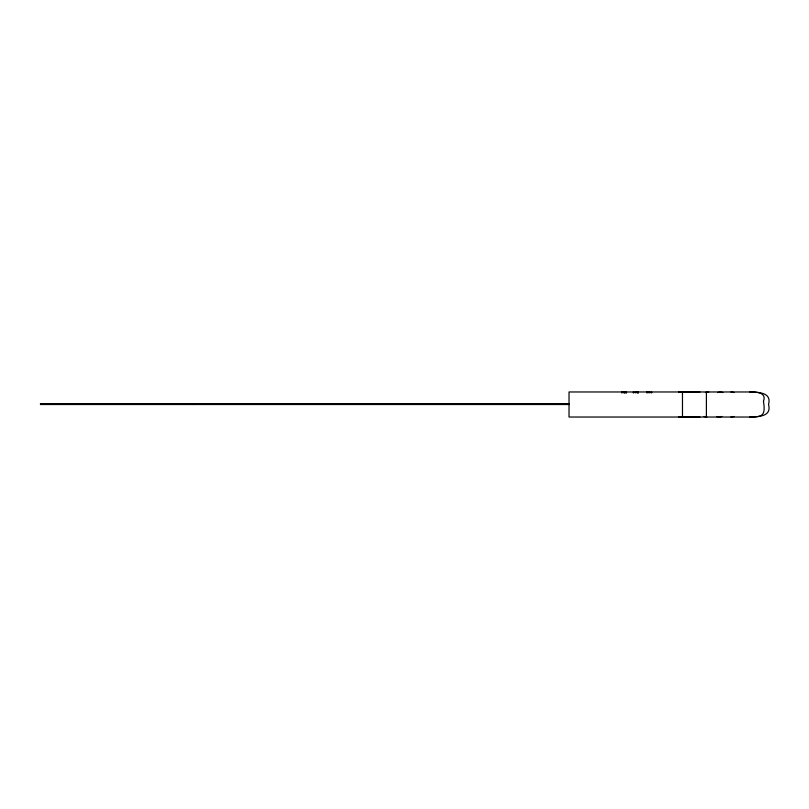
<?xml version="1.0" encoding="UTF-8"?>
<svg xmlns="http://www.w3.org/2000/svg" width="809" height="809" viewBox="0 0 809 809"><rect width="100%" height="100%" fill="white"/><g stroke="black" fill="none" stroke-linecap="round" stroke-linejoin="round"><path stroke-width="1.21" d="M718.726 417.029L721.891 416.483M717.593 392.517L720.849 391.971M730.952 417.029L734.208 416.483M708.745 391.971L705.377 392.517M678.518 417.029L699.957 417.029M699.957 391.971L678.569 391.971M749.751 417.029C757.74 416.595 771.978 417.1 768.55 404.5C771.978 391.9 757.74 392.405 749.751 391.971M569.303 403.671L40.45 403.671L40.45 404.5L569.303 404.5M734.076 392.507L730.982 391.971M719.767 391.971L722.872 392.517M704.063 416.483L706.833 417.029M706.399 391.971L706.399 417.029M682.472 391.971L682.472 417.029M651.7 391.971L651.7 392.83M651.235 391.971L651.235 392.83M649.758 391.971L649.758 392.83M648.838 391.971L648.838 392.83M647.362 391.971L647.362 392.83M646.897 391.971L646.897 392.83M638.21 391.971L638.21 392.83M638.129 391.971L638.129 392.83M637.785 391.971L637.785 392.83M637.684 391.971L637.684 392.83M636.329 391.971L636.187 392.83M635.308 391.971L635.308 392.83M633.791 391.971L633.791 392.83M633.316 391.971L633.316 392.83M626.449 391.971L626.51 392.83M626.105 391.971L626.105 392.83M625.883 391.971L625.883 392.83M625.064 391.971L625.064 392.83M624.558 391.971L624.558 392.83M624.406 391.971L624.406 392.83M623.638 391.971L623.587 392.83M622.091 391.971L622.091 392.83M621.615 391.971L621.615 392.83M567.493 403.671L567.493 404.5M567.281 403.671L567.281 404.5M564.561 403.671L564.561 404.5M564.358 403.671L564.358 404.5M561.638 403.671L561.638 404.5M561.426 403.671L561.426 404.5M558.716 403.671L558.716 404.5M558.503 403.671L558.503 404.5M555.783 403.671L555.783 404.5M555.571 403.671L555.571 404.5M552.86 403.671L552.86 404.5M552.648 403.671L552.648 404.5M549.928 403.671L549.928 404.5M549.716 403.671L549.716 404.5M547.005 403.671L547.005 404.5M546.793 403.671L546.793 404.5M544.073 403.671L544.073 404.5M543.87 403.671L543.87 404.5M541.15 403.671L541.15 404.5M540.938 403.671L540.938 404.5M538.228 403.671L538.228 404.5M538.015 403.671L538.015 404.5M535.295 403.671L535.295 404.5M535.083 403.671L535.083 404.5M532.373 403.671L532.373 404.5M532.16 403.671L532.16 404.5M529.44 403.671L529.44 404.5M529.228 403.671L529.228 404.5M526.517 403.671L526.517 404.5M526.305 403.671L526.305 404.5M523.585 403.671L523.585 404.5M523.383 403.671L523.383 404.5M520.662 403.671L520.662 404.5M520.45 403.671L520.45 404.5M517.74 403.671L517.74 404.5M517.527 403.671L517.527 404.5M514.807 403.671L514.807 404.5M514.595 403.671L514.595 404.5M511.885 403.671L511.885 404.5M511.672 403.671L511.672 404.5M508.952 403.671L508.952 404.5M508.74 403.671L508.74 404.5M506.029 403.671L506.029 404.5M505.817 403.671L505.817 404.5M503.097 403.671L503.097 404.5M502.895 403.671L502.895 404.5M500.174 403.671L500.174 404.5M499.962 403.671L499.962 404.5M497.252 403.671L497.252 404.5M497.039 403.671L497.039 404.5M494.319 403.671L494.319 404.5M494.107 403.671L494.107 404.5M491.397 403.671L491.397 404.5M491.184 403.671L491.184 404.5M488.464 403.671L488.464 404.5M488.252 403.671L488.252 404.5M485.542 403.671L485.542 404.5M485.329 403.671L485.329 404.5M482.609 403.671L482.609 404.5M482.407 403.671L482.407 404.5M479.686 403.671L479.686 404.5M479.474 403.671L479.474 404.5M476.764 403.671L476.764 404.5M476.552 403.671L476.552 404.5M473.831 403.671L473.831 404.5M473.619 403.671L473.619 404.5M470.909 403.671L470.909 404.5M470.696 403.671L470.696 404.5M467.976 403.671L467.976 404.5M467.764 403.671L467.764 404.5M465.054 403.671L465.054 404.5M464.841 403.671L464.841 404.5M462.121 403.671L462.121 404.5M461.919 403.671L461.919 404.5M459.199 403.671L459.199 404.5M458.986 403.671L458.986 404.5M456.276 403.671L456.276 404.5M456.064 403.671L456.064 404.5M453.343 403.671L453.343 404.5M453.131 403.671L453.131 404.5M450.421 403.671L450.421 404.5M450.208 403.671L450.208 404.5M447.488 403.671L447.488 404.5M447.276 403.671L447.276 404.5M444.566 403.671L444.566 404.5M444.353 403.671L444.353 404.5M441.633 403.671L441.633 404.5M441.431 403.671L441.431 404.5M438.711 403.671L438.711 404.5M438.498 403.671L438.498 404.5M435.788 403.671L435.788 404.5M435.576 403.671L435.576 404.5M432.855 403.671L432.855 404.5M432.643 403.671L432.643 404.5M429.933 403.671L429.933 404.5M429.721 403.671L429.721 404.5M427 403.671L427 404.5M426.788 403.671L426.788 404.5M424.078 403.671L424.078 404.5M423.865 403.671L423.865 404.5M421.145 403.671L421.145 404.5M420.943 403.671L420.943 404.5M418.223 403.671L418.223 404.5M418.01 403.671L418.01 404.5M415.3 403.671L415.3 404.5M415.088 403.671L415.088 404.5M412.368 403.671L412.368 404.5M412.155 403.671L412.155 404.5M409.445 403.671L409.445 404.5M409.233 403.671L409.233 404.5M406.512 403.671L406.512 404.5M406.3 403.671L406.3 404.5M403.59 403.671L403.59 404.5M403.378 403.671L403.378 404.5M400.657 403.671L400.657 404.5M400.455 403.671L400.455 404.5M397.735 403.671L397.735 404.5M397.522 403.671L397.522 404.5M394.812 403.671L394.812 404.5M394.6 403.671L394.6 404.5M391.88 403.671L391.88 404.5M391.667 403.671L391.667 404.5M388.957 403.671L388.957 404.5M388.745 403.671L388.745 404.5M386.024 403.671L386.024 404.5M385.812 403.671L385.812 404.5M383.102 403.671L383.102 404.5M382.89 403.671L382.89 404.5M380.169 403.671L380.169 404.5M379.967 403.671L379.967 404.5M377.247 403.671L377.247 404.5M377.034 403.671L377.034 404.5M374.324 403.671L374.324 404.5M374.112 403.671L374.112 404.5M371.392 403.671L371.392 404.5M371.179 403.671L371.179 404.5M368.469 403.671L368.469 404.5M368.257 403.671L368.257 404.5M365.537 403.671L365.537 404.5M365.334 403.671L365.334 404.5M362.614 403.671L362.614 404.5M362.402 403.671L362.402 404.5M359.681 403.671L359.681 404.5M359.479 403.671L359.479 404.5M356.759 403.671L356.759 404.5M356.547 403.671L356.547 404.5M353.836 403.671L353.836 404.5M353.624 403.671L353.624 404.5M350.904 403.671L350.904 404.5M350.691 403.671L350.691 404.5M347.981 403.671L347.981 404.5M347.769 403.671L347.769 404.5M345.049 403.671L345.049 404.5M344.846 403.671L344.846 404.5M342.126 403.671L342.126 404.5M341.914 403.671L341.914 404.5M339.193 403.671L339.193 404.5M338.991 403.671L338.991 404.5M336.271 403.671L336.271 404.5M336.059 403.671L336.059 404.5M333.348 403.671L333.348 404.5M333.136 403.671L333.136 404.5M330.416 403.671L330.416 404.5M330.203 403.671L330.203 404.5M327.493 403.671L327.493 404.5M327.281 403.671L327.281 404.5M324.561 403.671L324.561 404.5M324.358 403.671L324.358 404.5M321.638 403.671L321.638 404.5M321.426 403.671L321.426 404.5M318.706 403.671L318.706 404.5M318.503 403.671L318.503 404.5M315.783 403.671L315.783 404.5M315.571 403.671L315.571 404.5M312.861 403.671L312.861 404.5M312.648 403.671L312.648 404.5M309.928 403.671L309.928 404.5M309.716 403.671L309.716 404.5M307.005 403.671L307.005 404.5M306.793 403.671L306.793 404.5M304.073 403.671L304.073 404.5M303.871 403.671L303.871 404.5M301.15 403.671L301.15 404.5M300.938 403.671L300.938 404.5M298.218 403.671L298.218 404.5M298.015 403.671L298.015 404.5M295.295 403.671L295.295 404.5M295.083 403.671L295.083 404.5M292.373 403.671L292.373 404.5M292.16 403.671L292.16 404.5M289.44 403.671L289.44 404.5M289.228 403.671L289.228 404.5M286.517 403.671L286.517 404.5M286.305 403.671L286.305 404.5M283.585 403.671L283.585 404.5M283.383 403.671L283.383 404.5M280.662 403.671L280.662 404.5M280.45 403.671L280.45 404.5M277.73 403.671L277.73 404.5M277.527 403.671L277.527 404.5M274.807 403.671L274.807 404.5M274.595 403.671L274.595 404.5M271.885 403.671L271.885 404.5M271.672 403.671L271.672 404.5M268.952 403.671L268.952 404.5M268.74 403.671L268.74 404.5M266.03 403.671L266.03 404.5M265.817 403.671L265.817 404.5M263.097 403.671L263.097 404.5M262.895 403.671L262.895 404.5M260.174 403.671L260.174 404.5M259.962 403.671L259.962 404.5M257.242 403.671L257.242 404.5M257.04 403.671L257.04 404.5M254.319 403.671L254.319 404.5M254.107 403.671L254.107 404.5M251.397 403.671L251.397 404.5M251.184 403.671L251.184 404.5M248.464 403.671L248.464 404.5M248.252 403.671L248.252 404.5M245.542 403.671L245.542 404.5M245.329 403.671L245.329 404.5M242.609 403.671L242.609 404.5M242.407 403.671L242.407 404.5M239.686 403.671L239.686 404.5M239.474 403.671L239.474 404.5M236.754 403.671L236.754 404.5M236.552 403.671L236.552 404.5M233.831 403.671L233.831 404.5M233.619 403.671L233.619 404.5M230.909 403.671L230.909 404.5M230.696 403.671L230.696 404.5M227.976 403.671L227.976 404.5M227.764 403.671L227.764 404.5M225.054 403.671L225.054 404.5M224.841 403.671L224.841 404.5M222.121 403.671L222.121 404.5M221.919 403.671L221.919 404.5M219.199 403.671L219.199 404.5M218.986 403.671L218.986 404.5M216.276 403.671L216.276 404.5M216.064 403.671L216.064 404.5M213.343 403.671L213.343 404.5M213.131 403.671L213.131 404.5M210.421 403.671L210.421 404.5M210.209 403.671L210.209 404.5M207.488 403.671L207.488 404.5M207.276 403.671L207.276 404.5M204.566 403.671L204.566 404.5M204.353 403.671L204.353 404.5M202.038 403.671L202.038 404.5M201.633 403.671L201.633 404.5M201.431 403.671L201.431 404.5M198.711 403.671L198.711 404.5M198.498 403.671L198.498 404.5M195.788 403.671L195.788 404.5M195.576 403.671L195.576 404.5M194.2 403.671L194.2 404.5M193.038 403.671L193.038 404.5M192.855 403.671L192.855 404.5M192.643 403.671L192.643 404.5M192.532 403.671L192.532 404.5M190.358 403.671L190.358 404.5M189.994 403.671L189.933 404.5M189.721 403.671L189.721 404.5M187 403.671L187 404.5M186.788 403.671L186.788 404.5M184.078 403.671L184.078 404.5M183.865 403.671L183.865 404.5M181.145 403.671L181.145 404.5M180.943 403.671L180.943 404.5M178.223 403.671L178.223 404.5M178.01 403.671L178.01 404.5M175.3 403.671L175.3 404.5M175.088 403.671L175.088 404.5M172.368 403.671L172.368 404.5M172.155 403.671L172.155 404.5M169.445 403.671L169.445 404.5M169.233 403.671L169.233 404.5M166.512 403.671L166.512 404.5M166.3 403.671L166.3 404.5M163.59 403.671L163.59 404.5M163.378 403.671L163.378 404.5M160.657 403.671L160.657 404.5M160.455 403.671L160.455 404.5M157.735 403.671L157.735 404.5M157.522 403.671L157.522 404.5M154.812 403.671L154.812 404.5M154.6 403.671L154.6 404.5M151.88 403.671L151.88 404.5M151.667 403.671L151.667 404.5M148.957 403.671L148.957 404.5M148.745 403.671L148.745 404.5M146.024 403.671L146.024 404.5M145.812 403.671L145.812 404.5M143.102 403.671L143.102 404.5M142.89 403.671L142.89 404.5M140.169 403.671L140.169 404.5M139.967 403.671L139.967 404.5M137.247 403.671L137.247 404.5M137.034 403.671L137.034 404.5M134.324 403.671L134.324 404.5M134.112 403.671L134.112 404.5M131.392 403.671L131.392 404.5M131.179 403.671L131.179 404.5M128.469 403.671L128.469 404.5M128.257 403.671L128.257 404.5M125.537 403.671L125.537 404.5M125.324 403.671L125.324 404.5M122.614 403.671L122.614 404.5M122.402 403.671L122.402 404.5M119.681 403.671L119.681 404.5M119.479 403.671L119.479 404.5M116.759 403.671L116.759 404.5M116.547 403.671L116.547 404.5M113.836 403.671L113.836 404.5M113.624 403.671L113.624 404.5M110.904 403.671L110.904 404.5M110.691 403.671L110.691 404.5M107.981 403.671L107.981 404.5M107.769 403.671L107.769 404.5M105.049 403.671L105.049 404.5M104.836 403.671L104.836 404.5M102.126 403.671L102.126 404.5M101.914 403.671L101.914 404.5M99.194 403.671L99.194 404.5M98.991 403.671L98.991 404.5M96.271 403.671L96.271 404.5M96.059 403.671L96.059 404.5M93.348 403.671L93.348 404.5M93.136 403.671L93.136 404.5M92.459 403.671L92.459 404.5M90.416 403.671L90.416 404.5M90.204 403.671L90.204 404.5M87.493 403.671L87.493 404.5M87.281 403.671L87.281 404.5M84.561 403.671L84.561 404.5M84.348 403.671L84.348 404.5M81.638 403.671L81.638 404.5M81.426 403.671L81.426 404.5M78.706 403.671L78.706 404.5M78.503 403.671L78.503 404.5M75.783 403.671L75.783 404.5M75.571 403.671L75.571 404.5M72.861 403.671L72.861 404.5M72.648 403.671L72.648 404.5M69.928 403.671L69.928 404.5M69.716 403.671L69.716 404.5M67.005 403.671L67.005 404.5M66.793 403.671L66.793 404.5M64.073 403.671L64.073 404.5M63.86 403.671L63.86 404.5M61.15 403.671L61.15 404.5M60.938 403.671L60.938 404.5M58.218 403.671L58.218 404.5M58.015 403.671L58.015 404.5M55.295 403.671L55.295 404.5M55.083 403.671L55.083 404.5M52.373 403.671L52.373 404.5M52.16 403.671L52.16 404.5M49.44 403.671L49.44 404.5M49.228 403.671L49.228 404.5M46.517 403.671L46.517 404.5M46.305 403.671L46.305 404.5M43.585 403.671L43.585 404.5M43.373 403.671L43.373 404.5M42.806 403.671L42.806 404.5M40.662 403.671L40.581 404.5M719.707 417.029A13.005 12.145 -33.4 0 1 716.541 416.483M763.453 401.355C765.698 415.108 762.836 417.272 749.943 417.029L569.03 417.029L569.03 391.971L749.943 391.971C755.758 391.728 767.063 392.264 763.453 401.355"/></g></svg>
